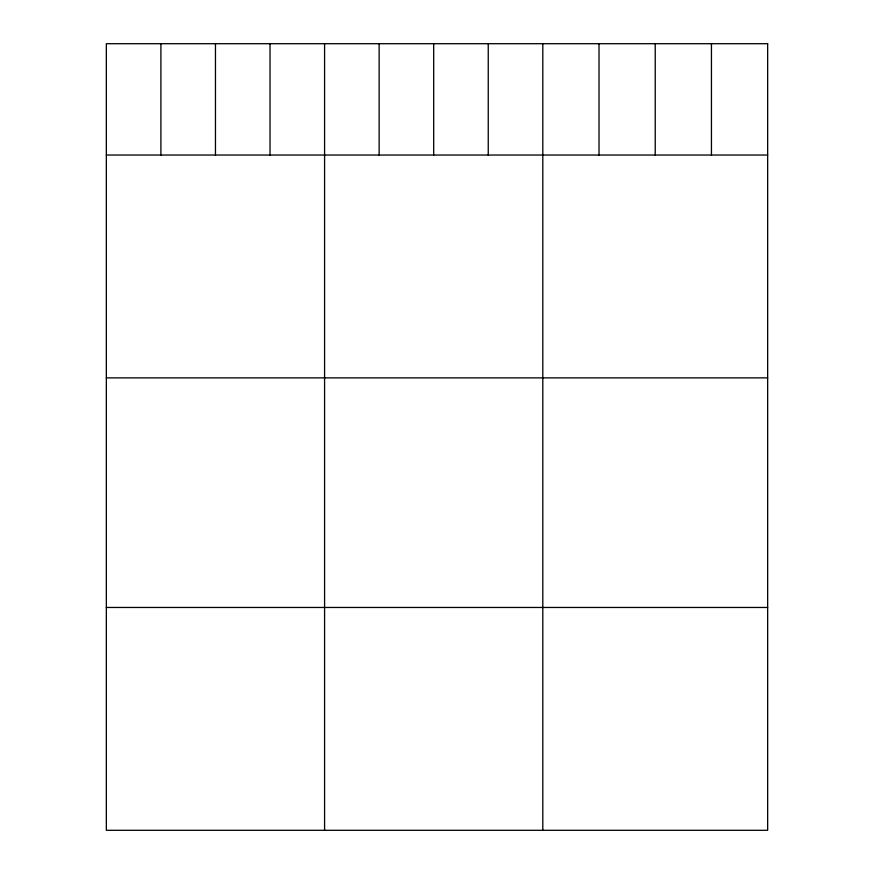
<?xml version="1.0" encoding="UTF-8"?>
<svg xmlns="http://www.w3.org/2000/svg" width="874" height="874" viewBox="0 0 874 874"><rect width="100%" height="100%" fill="white"/><g stroke="black" fill="none" stroke-linecap="round" stroke-linejoin="round"><path stroke-width="1.31" d="M106.344 155.037L767.656 155.037M106.344 377.874L767.656 377.874M106.344 607.463L767.656 607.463M711.447 43.7L711.447 155.037M655.227 43.7L655.227 155.037M599.018 43.7L599.018 155.037M542.809 43.7L542.809 830.3M488.249 43.7L488.249 155.037M433.69 43.7L433.69 155.037M379.13 43.7L379.13 155.037M324.582 43.7L324.582 830.3M270.022 43.7L270.022 155.037M215.463 43.7L215.463 155.037M160.903 43.7L160.903 155.037M767.656 43.7L106.344 43.7L106.344 830.3L767.656 830.3L767.656 43.7"/></g></svg>
